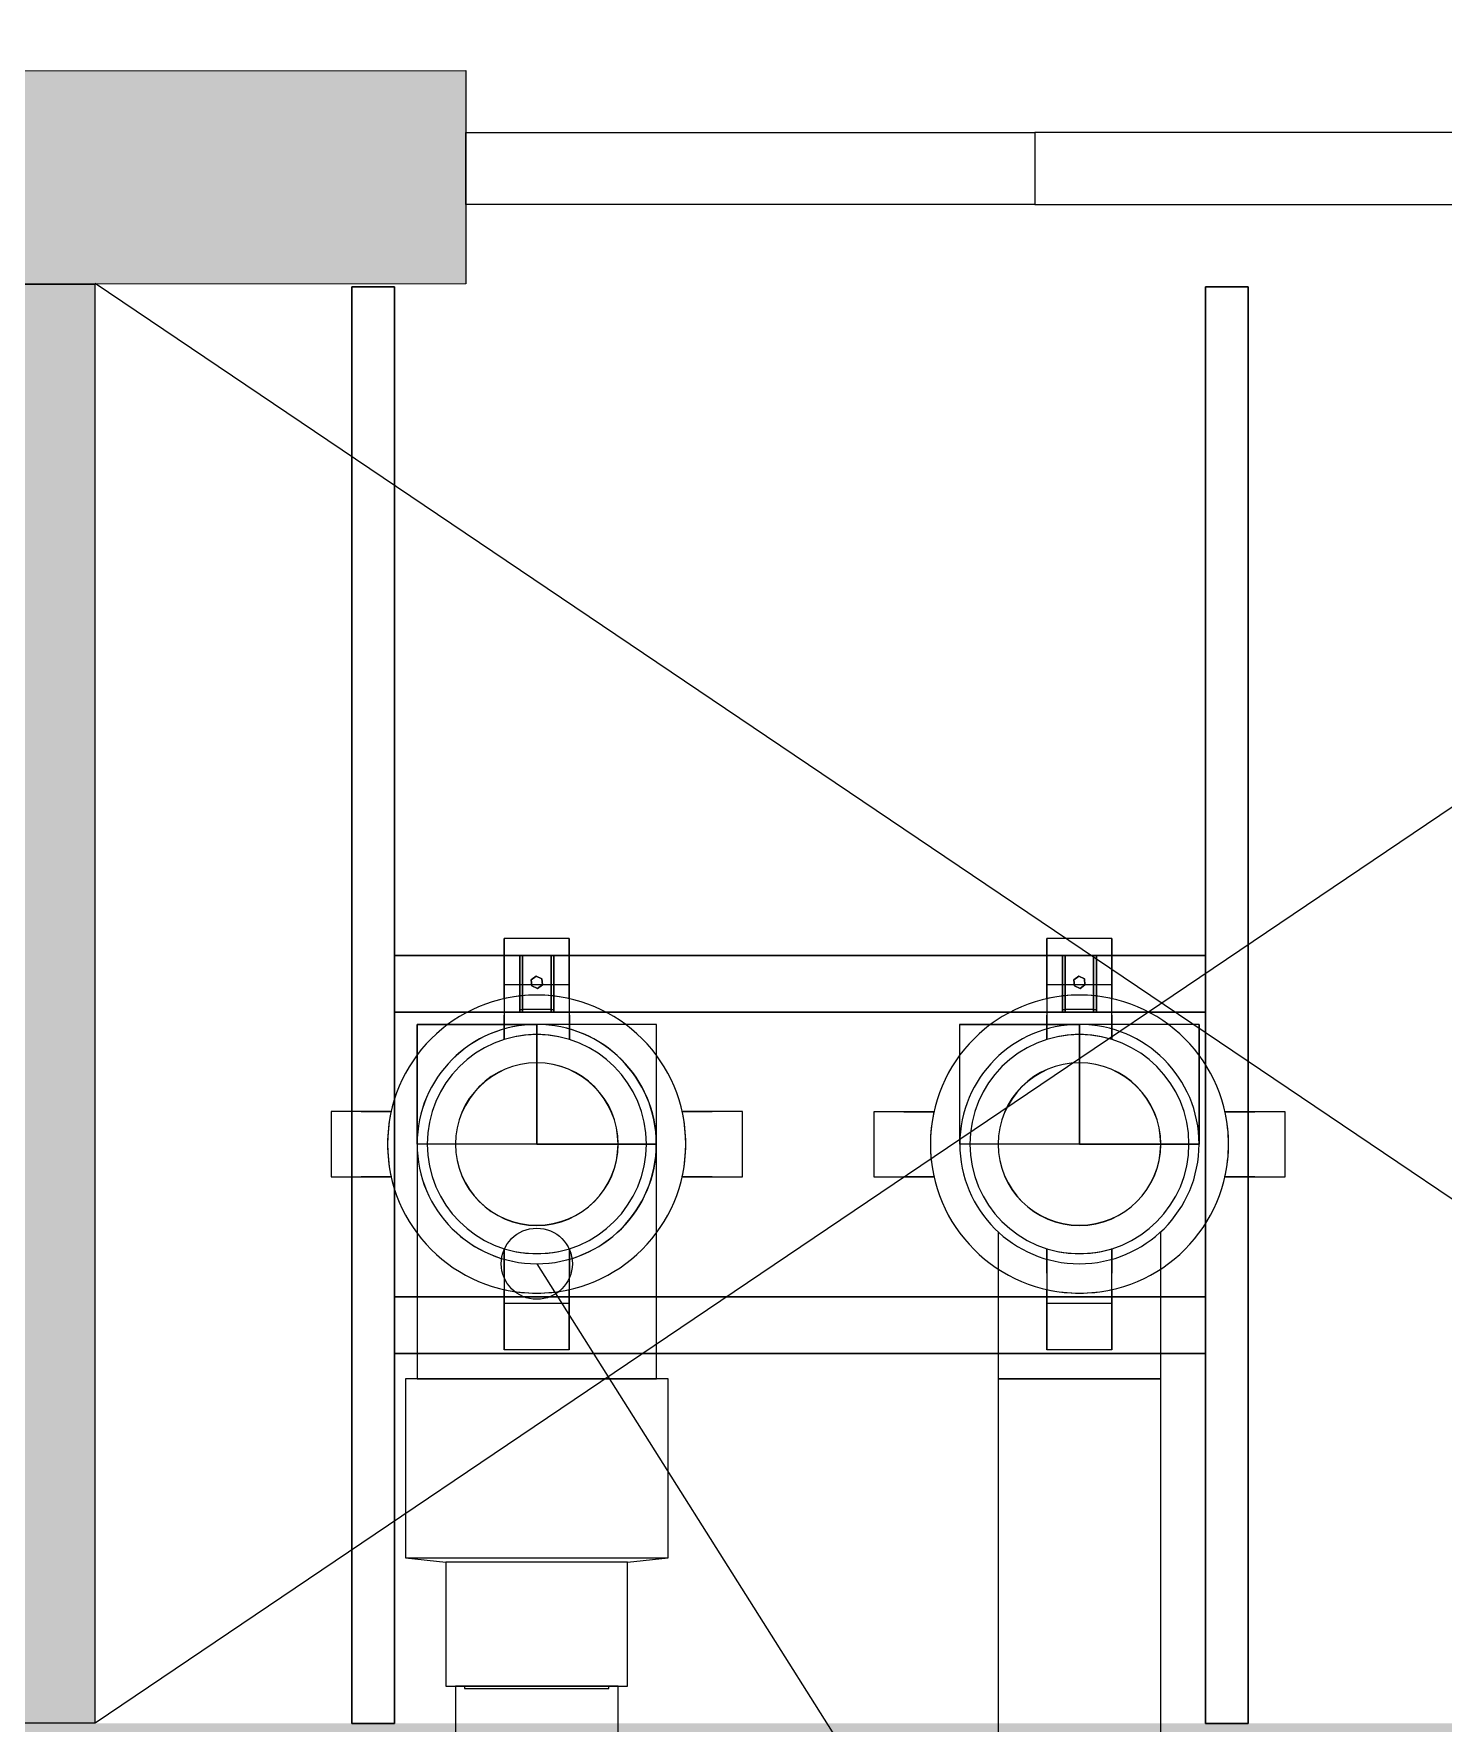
# Model space of a CAD drawing. Header units: metres. Extents: x 32 to 132, y -29 to 44.
# Drawn here: x 65.312 to 66.303, y -14.186 to -12.998 of the extents above; entities that cross this region are included whole.
import ezdxf

# ---------------------------------------------------------------- set-up
doc = ezdxf.new("R2010")
doc.units = ezdxf.units.M
doc.header["$LTSCALE"] = 100
for name, color, linetype, lineweight in [('A-WALL', 8, 'Continuous', 9), ('Arqui', 8, 'Continuous', 0), ('P-PIPE', 7, 'Continuous', 18), ('P-PIPE-IDEN', 7, 'Continuous', 9)]:
    doc.layers.add(name, color=color, linetype=linetype, lineweight=lineweight)

# ---------------------------------------------------------------- blocks, each defined once
blk = doc.blocks.new('A$C648cc0e8')
at = {"layer": 'Arqui', "ltscale": 0.03}
h = blk.add_hatch(color=256, dxfattribs=at)
h.dxf.hatch_style = 1
h.paths.add_polyline_path([(24.0211, 17.3004), (24.0211, 17.1504), (24.3693, 17.1504), (24.3693, 17.3004)])
h.paths.add_polyline_path([(24.3693, 17.3004), (24.5193, 17.3004), (24.5193, 15.9507), (24.3693, 15.9507)])
h.paths.add_polyline_path([(27.0808, 15.8004), (27.0808, 15.9504), (24.0211, 15.9508), (24.0211, 15.8007)])
h.paths.add_polyline_path([(23.6711, 11.1767), (23.6711, 15.8014), (23.5211, 15.8014), (23.5211, 11.5421), (23.5211, 11.1767)])
h.paths.add_polyline_path([(27.0808, 12.626), (26.9307, 12.626), (26.9307, 15.8004), (27.0808, 15.8004)])
h.paths.add_polyline_path([(25.6805, 12.776), (25.6807, 11.0864), (25.8307, 11.0864), (25.8305, 12.776)])
h.paths.add_polyline_path([(25.8307, 11.0864), (25.9807, 11.0866), (25.9807, 11.2367), (25.8307, 11.2365)])
h.paths.add_polyline_path([(27.0808, 11.2366), (26.9307, 11.2366), (26.9307, 10.5869), (27.0807, 10.5869)])
h.paths.add_polyline_path([(26.8808, 11.0864), (26.9307, 11.0866), (26.9307, 11.2367), (26.8808, 11.2364)])
h.paths.add_polyline_path([(26.9308, 9.3869), (26.9308, 8.892), (27.0808, 8.892), (27.0808, 9.3869)])
h.paths.add_polyline_path([(23.5211, 8.742), (27.0808, 8.742), (27.0808, 8.892), (24.0211, 8.892), (24.0211, 8.7766), (23.5211, 8.7766)])
h.paths.add_polyline_path([(30.3965, 11.2366), (30.3965, 11.0866), (29.8301, 11.0866), (29.8301, 8.722), (29.68, 8.722), (29.68, 11.2366)])
h.paths.add_polyline_path([(32.9489, 11.2366), (32.9489, 11.0866), (32.5211, 11.0866), (32.5211, 11.1766), (32.0211, 11.1766), (32.0211, 11.0866), (31.5965, 11.0866), (31.5965, 11.2366)])
h.paths.add_polyline_path([(29.8301, 8.722), (36.8726, 8.722), (36.8726, 8.8747), (29.8301, 8.8747)])
h.paths.add_polyline_path([(35.1481, 11.2366), (35.1481, 11.0866), (34.1489, 11.0866), (34.1489, 11.2366)])
h.paths.add_polyline_path([(34.5735, 8.8747), (34.7235, 8.8747), (34.7235, 11.0866), (34.5735, 11.0866), (34.5735, 11.0886), (34.5735, 8.8747), (34.5734, 8.8747)])
h.paths.add_polyline_path([(36.3481, 11.2366), (36.3481, 11.0866), (36.8726, 11.0866), (36.8726, 8.722), (37.0227, 8.722), (37.0227, 11.2366)])
h.paths.add_polyline_path([(40.0187, 8.8766), (43.8199, 8.8766), (43.8199, 8.7266), (39.4687, 8.7265), (39.4687, 11.1756), (39.5187, 11.1757), (39.5187, 8.7757), (40.0187, 8.7757)])
h.paths.add_polyline_path([(43.254, 10.3802), (43.254, 8.8766), (43.104, 8.8766), (43.1039, 10.3802)], flags=17)
h.paths.add_polyline_path([(43.254, 10.3802), (43.6699, 10.3803), (43.6699, 10.2302), (43.254, 10.2302)], flags=17)
h.paths.add_polyline_path([(43.8199, 10.3803), (43.8199, 8.8766), (43.6699, 8.8766), (43.6699, 10.3803)])
h.paths.add_polyline_path([(39.6322, 11.1753), (39.6322, 14.7882), (39.4687, 14.7882), (39.4687, 11.176)])
h.paths.add_polyline_path([(40.6752, 12.6961), (43.6699, 12.6961), (43.6699, 12.5461), (40.6752, 12.5461)])
h.paths.add_polyline_path([(41.1272, 13.6353), (41.1272, 12.6961), (41.2772, 12.6961), (41.2772, 13.6353)])
h.paths.add_polyline_path([(39.7688, 12.6961), (39.6322, 12.6961), (39.6322, 12.5461), (39.7688, 12.5461)])
h.paths.add_polyline_path([(43.8199, 14.7882), (43.8199, 13.5844), (43.6699, 13.5844), (43.6699, 14.7882)])
h.paths.add_polyline_path([(41.1208, 14.7882), (43.6699, 14.7882), (43.6699, 14.6382), (41.1208, 14.6381)])
h.paths.add_polyline_path([(41.1271, 18.5566), (41.1272, 16.9957), (41.2772, 16.9957), (41.2771, 18.5566)])
h.paths.add_polyline_path([(42.892, 18.5529), (41.1271, 18.5567), (41.1271, 18.7068), (42.8929, 18.7027)])
h.paths.add_polyline_path([(38.6235, 17.3022), (34.972, 17.3022), (34.972, 17.1522), (38.6235, 17.1522)])
h.paths.add_polyline_path([(36.9227, 14.7882), (36.7726, 14.7882), (36.7726, 16.1132), (36.9226, 16.1132)])
h.paths.add_polyline_path([(36.7726, 15.7996), (36.7726, 15.9496), (36.1389, 15.9502), (36.1389, 15.8002)])
h.paths.add_polyline_path([(29.68, 14.7882), (36.9227, 14.7882), (36.9227, 14.6382), (29.68, 14.6382)])
h.paths.add_polyline_path([(35.2735, 14.7883), (35.1235, 14.7883), (35.1234, 15.8), (35.2734, 15.8)])
h.paths.add_polyline_path([(34.6849, 15.7998), (34.6849, 15.9499), (35.3389, 15.9502), (35.3389, 15.8002)])
h.paths.add_polyline_path([(33.3211, 15.8001), (33.3211, 15.9501), (33.8849, 15.9504), (33.8849, 15.8004)])
h.paths.add_polyline_path([(33.6243, 14.7884), (33.4743, 14.7884), (33.4742, 15.8002), (33.6243, 15.8002)])
h.paths.add_polyline_path([(29.68, 15.8001), (29.68, 15.9501), (32.0211, 15.9504), (32.0211, 15.8004)])
h.paths.add_polyline_path([(29.6802, 14.7882), (29.68, 15.8001), (29.8301, 15.8001), (29.8302, 14.7882)])
h.paths.add_polyline_path([(34.972, 17.3022), (34.9722, 20.0011), (35.1224, 20.0011), (35.1221, 17.3022)])
h.paths.add_polyline_path([(43.0199, 20.1511), (34.972, 20.1511), (34.972, 20.0011), (43.0199, 20.0011)])
at = {"layer": 'Arqui'}
for p, q in [((33.6244, 15.8008), (35.124, 14.7885)), ((35.1235, 15.8007), (33.6244, 14.7884))]:
    blk.add_line(p, q, dxfattribs=at)
blk.add_lwpolyline([(33.3211, 15.8001), (33.3211, 15.9501), (33.8849, 15.9504), (33.8849, 15.8004)], close=True, dxfattribs=at)
for points, elevation in [([(34.2849, 15.9068), (34.2849, 15.8561), (33.8849, 15.8561), (33.8849, 15.9068)], -2415.091), ([(34.2849, 15.9068), (34.2849, 15.8561), (34.6849, 15.8561), (34.6849, 15.9068)], -2415.091), ([(33.6243, 14.7884), (33.4743, 14.7884), (33.4742, 15.8002), (33.6243, 15.8002)], 2415.091)]:
    blk.add_lwpolyline(points, close=True, dxfattribs=dict(at, elevation=elevation))
blk = doc.blocks.new('Victaulic-IPS-Rigid Coupling Style 07-W07-107 - AC-2583997-NIVEL 05')
at = {"layer": 'P-PIPE', "color": 1, "true_color": 0xff0000}
for p, q in [((65.6883, -13.6343), (65.6426, -13.6343)), ((65.6426, -13.6555), (65.6426, -13.6766)), ((65.6426, -13.6766), (65.6426, -13.6555)), ((65.6883, -13.6555), (65.6883, -13.6766)), ((65.6883, -13.6766), (65.6883, -13.6555)), ((65.6426, -13.9022), (65.6426, -13.8811)), ((65.6426, -13.8811), (65.6426, -13.9022)), ((65.6883, -13.9022), (65.6883, -13.8811)), ((65.6883, -13.8811), (65.6883, -13.9022)), ((65.6426, -13.9233), (65.6883, -13.9233))]:
    blk.add_line(p, q, dxfattribs=at)
for radius, start, end in [(0.1048, 90, 270), (0.1048, 90, 270), (0.1048, 90, 102.6023), (0.1048, 90, 102.6023), (0.1048, 270, 90), (0.1048, 270, 90), (0.1048, 77.3977, 90), (0.1048, 77.3977, 90), (0.0841, 90, 270), (0.0841, 90, 270), (0.0841, 270, 90), (0.0841, 270, 90), (0.1048, 257.3977, 270), (0.1048, 257.3977, 270), (0.1048, 270, 282.6023), (0.1048, 270, 282.6023)]:
    blk.add_arc((65.6654, -13.7788), radius, start, end, dxfattribs=at)
for centre, start_param, end_param in [((65.6426, -13.6555), 4.712389, 7.853982), ((65.6883, -13.6555), 4.712389, 7.853982), ((65.6426, -13.9022), 1.570796, 4.712389), ((65.6883, -13.9022), 1.570796, 4.712389)]:
    blk.add_ellipse(centre, major_axis=(0, 0.0212), ratio=0.000002, start_param=start_param, end_param=end_param, dxfattribs=at)
blk = doc.blocks.new('Victaulic-IPS-Reducer No 50-51 - AC-2599005-NIVEL 05')
at = {"layer": 'P-PIPE', "color": 11, "true_color": 0xff8080}
for radius, start, end in [(0.0841, 90, 180), (0.0841, 90, 180), (0.0841, 0, 180), (0.0841, 360, 90), (0.0841, 0, 90), (0.0571, 90, 180), (0.0572, 90, 180), (0.0571, 0, 180), (0.0572, 0, 90), (0.0572, 0, 90), (0.0841, 180, 270), (0.0841, 180, 270), (0.0841, 180, 0), (0.0571, 180, 270), (0.0571, 180, 270), (0.0572, 180, 0), (0.0841, 270, 360), (0.0841, 270, 0), (0.0571, 270, 0), (0.0572, 270, 360)]:
    blk.add_arc((66.0469, -13.7788), radius, start, end, dxfattribs=at)
blk = doc.blocks.new('Victaulic-IPS-Rigid Coupling Style 07-W07-107 - Standard-2589299-NIVEL 05')
at = {"layer": 'P-PIPE', "color": 11, "true_color": 0xff8080}
for p, q in [((66.0697, -13.6669), (66.024, -13.6669)), ((66.024, -13.6669), (66.024, -13.6881)), ((66.0697, -13.6881), (66.0697, -13.6669)), ((66.024, -13.6881), (66.024, -13.7053)), ((66.024, -13.7053), (66.024, -13.6881)), ((66.0697, -13.6881), (66.0697, -13.7053)), ((66.0697, -13.7053), (66.0697, -13.6881)), ((66.024, -13.8695), (66.024, -13.8523)), ((66.024, -13.8523), (66.024, -13.8695)), ((66.0697, -13.8695), (66.0697, -13.8523)), ((66.0697, -13.8523), (66.0697, -13.8695)), ((66.024, -13.8695), (66.024, -13.8907)), ((66.0697, -13.8907), (66.0697, -13.8695)), ((66.024, -13.8907), (66.0697, -13.8907))]:
    blk.add_line(p, q, dxfattribs=at)
for radius, start, end in [(0.077, 0, 180), (0.077, 0, 180), (0.077, 72.7207, 107.2793), (0.077, 72.7207, 107.2793), (0.0572, 0, 180), (0.0571, 0, 180), (0.077, 180, 360), (0.077, 180, 0), (0.0571, 180, 0), (0.0572, 180, 0), (0.077, 252.7207, 287.2793), (0.077, 252.7207, 287.2793)]:
    blk.add_arc((66.0469, -13.7788), radius, start, end, dxfattribs=at)
blk = doc.blocks.new('Victaulic-IPS-Reducer No 50-51 - AC-2599092-NIVEL 05')
at = {"layer": 'P-PIPE', "color": 1, "true_color": 0xff0000}
for centre, radius, start, end in [((65.6654, -13.7788), 0.0841, 360, 180), ((65.6654, -13.7788), 0.0841, 0, 180), ((65.6654, -13.7788), 0.0841, 0, 180), ((65.6655, -13.7788), 0.0571, 0, 180), ((65.6655, -13.7788), 0.0572, 0, 180), ((65.6655, -13.7788), 0.0572, 0, 180), ((65.6654, -13.7788), 0.0841, 180, 360), ((65.6654, -13.7788), 0.0841, 180, 0), ((65.6654, -13.7788), 0.0841, 180, 0), ((65.6655, -13.7788), 0.0571, 180, 0), ((65.6655, -13.7788), 0.0571, 180, 0), ((65.6655, -13.7788), 0.0571, 180, 0)]:
    blk.add_arc(centre, radius, start, end, dxfattribs=at)
blk = doc.blocks.new('Victaulic-IPS-Rigid Coupling Style 07-W07-107 - Standard-V18-NIVEL 05')
at = {"layer": 'P-PIPE', "color": 1, "true_color": 0xff0000}
for p, q in [((65.6884, -13.6669), (65.6426, -13.6669)), ((65.6426, -13.6669), (65.6426, -13.6881)), ((65.6426, -13.6669), (65.6426, -13.6881)), ((65.6884, -13.6881), (65.6884, -13.6669)), ((65.6884, -13.6881), (65.6884, -13.6669)), ((65.6426, -13.6881), (65.6426, -13.7053)), ((65.6426, -13.7053), (65.6426, -13.6881)), ((65.6884, -13.6881), (65.6884, -13.7053)), ((65.6884, -13.7053), (65.6884, -13.6881)), ((65.6426, -13.8695), (65.6426, -13.8523)), ((65.6426, -13.8523), (65.6426, -13.8695)), ((65.6884, -13.8695), (65.6884, -13.8523)), ((65.6884, -13.8523), (65.6884, -13.8695)), ((65.6426, -13.8695), (65.6426, -13.8907)), ((65.6426, -13.8695), (65.6426, -13.8907)), ((65.6884, -13.8907), (65.6884, -13.8695)), ((65.6884, -13.8907), (65.6884, -13.8695)), ((65.6426, -13.8907), (65.6884, -13.8907))]:
    blk.add_line(p, q, dxfattribs=at)
for radius, start, end in [(0.077, 0, 180), (0.077, 0, 180), (0.077, 72.7207, 107.2793), (0.077, 72.7207, 107.2793), (0.0571, 0, 180), (0.0572, 0, 180), (0.077, 180, 360), (0.077, 180, 0), (0.0572, 180, 0), (0.0571, 180, 0), (0.077, 252.7207, 287.2793), (0.077, 252.7207, 287.2793)]:
    blk.add_arc((65.6655, -13.7788), radius, start, end, dxfattribs=at)
blk = doc.blocks.new('Victaulic-IPS-Rigid Coupling Style 07-W07-107 - Standard-V19-NIVEL 05')
at = {"layer": 'P-PIPE', "color": 1, "true_color": 0xff0000}
for p, q in [((65.6884, -13.6669), (65.6426, -13.6669)), ((65.6426, -13.6669), (65.6426, -13.6881)), ((65.6426, -13.6669), (65.6426, -13.6881)), ((65.6884, -13.6881), (65.6884, -13.6669)), ((65.6884, -13.6881), (65.6884, -13.6669)), ((65.6426, -13.6881), (65.6426, -13.7053)), ((65.6426, -13.7053), (65.6426, -13.6881)), ((65.6884, -13.6881), (65.6884, -13.7053)), ((65.6884, -13.7053), (65.6884, -13.6881)), ((65.6426, -13.8695), (65.6426, -13.8523)), ((65.6426, -13.8523), (65.6426, -13.8695)), ((65.6884, -13.8695), (65.6884, -13.8523)), ((65.6884, -13.8523), (65.6884, -13.8695)), ((65.6426, -13.8695), (65.6426, -13.8907)), ((65.6426, -13.8695), (65.6426, -13.8907)), ((65.6884, -13.8907), (65.6884, -13.8695)), ((65.6884, -13.8907), (65.6884, -13.8695)), ((65.6426, -13.8907), (65.6884, -13.8907))]:
    blk.add_line(p, q, dxfattribs=at)
for radius, start, end in [(0.077, 0, 180), (0.077, 0, 180), (0.077, 72.7207, 107.2793), (0.077, 72.7207, 107.2793), (0.0571, 0, 180), (0.0572, 0, 180), (0.077, 180, 0), (0.077, 180, 0), (0.0572, 180, 0), (0.0571, 180, 0), (0.077, 252.7207, 287.2793), (0.077, 252.7207, 287.2793)]:
    blk.add_arc((65.6655, -13.7788), radius, start, end, dxfattribs=at)
blk = doc.blocks.new('Victaulic-IPS-Rigid Coupling Style 07-W07-107 - Standard-V20-NIVEL 05')
at = {"layer": 'P-PIPE', "color": 11, "true_color": 0xff8080}
for p, q in [((66.0697, -13.6669), (66.024, -13.6669)), ((66.024, -13.6669), (66.024, -13.6881)), ((66.024, -13.6669), (66.024, -13.6881)), ((66.0697, -13.6881), (66.0697, -13.6669)), ((66.0697, -13.6881), (66.0697, -13.6669)), ((66.024, -13.6881), (66.024, -13.7053)), ((66.024, -13.7053), (66.024, -13.6881)), ((66.0697, -13.6881), (66.0697, -13.7053)), ((66.0697, -13.7053), (66.0697, -13.6881)), ((66.024, -13.8695), (66.024, -13.8523)), ((66.024, -13.8523), (66.024, -13.8695)), ((66.0697, -13.8695), (66.0697, -13.8523)), ((66.0697, -13.8523), (66.0697, -13.8695)), ((66.024, -13.8695), (66.024, -13.8907)), ((66.024, -13.8695), (66.024, -13.8907)), ((66.0697, -13.8907), (66.0697, -13.8695)), ((66.0697, -13.8907), (66.0697, -13.8695)), ((66.024, -13.8907), (66.0697, -13.8907))]:
    blk.add_line(p, q, dxfattribs=at)
for radius, start, end in [(0.077, 0, 180), (0.077, 0, 180), (0.077, 72.7207, 107.2793), (0.077, 72.7207, 107.2793), (0.0571, 0, 180), (0.0572, 0, 180), (0.077, 180, 0), (0.077, 180, 0), (0.0572, 180, 0), (0.0571, 180, 0), (0.077, 252.7207, 287.2793), (0.077, 252.7207, 287.2793)]:
    blk.add_arc((66.0469, -13.7788), radius, start, end, dxfattribs=at)
blk = doc.blocks.new('Victaulic-IPS-Rigid Coupling Style 07-W07-107 - AC-V21-NIVEL 05')
at = {"layer": 'P-PIPE', "color": 1, "true_color": 0xff0000}
for p, q in [((65.5209, -13.7559), (65.5209, -13.8017)), ((65.5421, -13.7559), (65.5209, -13.7559)), ((65.5421, -13.7559), (65.5632, -13.7559)), ((65.5632, -13.7559), (65.5421, -13.7559)), ((65.7888, -13.7559), (65.7677, -13.7559)), ((65.7677, -13.7559), (65.7888, -13.7559)), ((65.81, -13.7559), (65.7888, -13.7559)), ((65.81, -13.8017), (65.81, -13.7559)), ((65.5209, -13.8017), (65.5421, -13.8017)), ((65.5421, -13.8017), (65.5632, -13.8017)), ((65.5632, -13.8017), (65.5421, -13.8017)), ((65.7888, -13.8017), (65.7677, -13.8017)), ((65.7677, -13.8017), (65.7888, -13.8017)), ((65.7888, -13.8017), (65.81, -13.8017))]:
    blk.add_line(p, q, dxfattribs=at)
for radius, start, end in [(0.1048, 360, 180), (0.1048, 360, 180), (0.0841, 360, 180), (0.0841, 360, 180), (0.1048, 167.3977, 180), (0.1048, 167.3977, 180), (0.1048, 360, 12.6023), (0.1048, 360, 12.6023), (0.1048, 180, 360), (0.1048, 180, 360), (0.1048, 180, 192.6023), (0.1048, 180, 192.6023), (0.0841, 180, 360), (0.0841, 180, 360), (0.1048, 347.3977, 360), (0.1048, 347.3977, 360)]:
    blk.add_arc((65.6654, -13.7788), radius, start, end, dxfattribs=at)
blk = doc.blocks.new('Victaulic-IPS-Rigid Coupling Style 07-W07-107 - AC-V22-NIVEL 05')
at = {"layer": 'P-PIPE', "color": 1, "true_color": 0xff0000}
for p, q in [((65.5209, -13.7559), (65.5209, -13.8017)), ((65.5421, -13.7559), (65.5209, -13.7559)), ((65.5421, -13.7559), (65.5209, -13.7559)), ((65.5421, -13.7559), (65.5632, -13.7559)), ((65.5632, -13.7559), (65.5421, -13.7559)), ((65.7888, -13.7559), (65.7677, -13.7559)), ((65.7677, -13.7559), (65.7888, -13.7559)), ((65.81, -13.7559), (65.7888, -13.7559)), ((65.81, -13.7559), (65.7888, -13.7559)), ((65.81, -13.8017), (65.81, -13.7559)), ((65.5209, -13.8017), (65.5421, -13.8017)), ((65.5209, -13.8017), (65.5421, -13.8017)), ((65.5421, -13.8017), (65.5632, -13.8017)), ((65.5632, -13.8017), (65.5421, -13.8017)), ((65.7888, -13.8017), (65.7677, -13.8017)), ((65.7677, -13.8017), (65.7888, -13.8017)), ((65.7888, -13.8017), (65.81, -13.8017)), ((65.7888, -13.8017), (65.81, -13.8017))]:
    blk.add_line(p, q, dxfattribs=at)
for radius, start, end in [(0.1048, 0, 180), (0.1048, 0, 180), (0.0841, 0, 180), (0.0841, 0, 180), (0.1048, 167.3977, 180), (0.1048, 167.3977, 180), (0.1048, 0, 12.6023), (0.1048, 0, 12.6023), (0.1048, 180, 360), (0.1048, 180, 0), (0.1048, 180, 192.6023), (0.1048, 180, 192.6023), (0.0841, 180, 360), (0.0841, 180, 360), (0.1048, 347.3977, 360), (0.1048, 347.3977, 360)]:
    blk.add_arc((65.6654, -13.7788), radius, start, end, dxfattribs=at)
blk = doc.blocks.new('Victaulic-IPS-Rigid Coupling Style 07-W07-107 - AC-V23-NIVEL 05')
at = {"layer": 'P-PIPE', "color": 11, "true_color": 0xff8080}
for p, q in [((65.9024, -13.756), (65.9024, -13.8017)), ((65.9235, -13.756), (65.9024, -13.756)), ((65.9235, -13.756), (65.9024, -13.756)), ((65.9235, -13.756), (65.9446, -13.756)), ((65.9446, -13.756), (65.9235, -13.756)), ((66.1702, -13.756), (66.1491, -13.756)), ((66.1491, -13.756), (66.1702, -13.756)), ((66.1914, -13.756), (66.1702, -13.756)), ((66.1914, -13.756), (66.1702, -13.756)), ((66.1914, -13.8017), (66.1914, -13.756)), ((65.9024, -13.8017), (65.9235, -13.8017)), ((65.9024, -13.8017), (65.9235, -13.8017)), ((65.9235, -13.8017), (65.9446, -13.8017)), ((65.9446, -13.8017), (65.9235, -13.8017)), ((66.1702, -13.8017), (66.1491, -13.8017)), ((66.1491, -13.8017), (66.1702, -13.8017)), ((66.1702, -13.8017), (66.1914, -13.8017)), ((66.1702, -13.8017), (66.1914, -13.8017))]:
    blk.add_line(p, q, dxfattribs=at)
for radius, start, end in [(0.1048, 0, 180), (0.1048, 0, 180), (0.0841, 0, 180), (0.0841, 0, 180), (0.1048, 167.3977, 180), (0.1048, 167.3977, 180), (0.1048, 0, 12.6023), (0.1048, 0, 12.6023), (0.1048, 180, 0), (0.1048, 180, 0), (0.1048, 180, 192.6023), (0.1048, 180, 192.6023), (0.0841, 180, 0), (0.0841, 180, 0), (0.1048, 347.3977, 0), (0.1048, 347.3977, 0)]:
    blk.add_arc((66.0469, -13.7788), radius, start, end, dxfattribs=at)
blk = doc.blocks.new('Victaulic-IPS-Rigid Coupling Style 07-W07-107 - AC-V24-NIVEL 05')
at = {"layer": 'P-PIPE', "color": 11, "true_color": 0xff8080}
for p, q in [((65.9024, -13.756), (65.9024, -13.8017)), ((65.9235, -13.756), (65.9024, -13.756)), ((65.9235, -13.756), (65.9446, -13.756)), ((65.9446, -13.756), (65.9235, -13.756)), ((66.1702, -13.756), (66.1491, -13.756)), ((66.1491, -13.756), (66.1702, -13.756)), ((66.1914, -13.756), (66.1702, -13.756)), ((66.1914, -13.8017), (66.1914, -13.756)), ((65.9024, -13.8017), (65.9235, -13.8017)), ((65.9235, -13.8017), (65.9446, -13.8017)), ((65.9446, -13.8017), (65.9235, -13.8017)), ((66.1702, -13.8017), (66.1491, -13.8017)), ((66.1491, -13.8017), (66.1702, -13.8017)), ((66.1702, -13.8017), (66.1914, -13.8017))]:
    blk.add_line(p, q, dxfattribs=at)
for radius, start, end in [(0.1048, 0, 180), (0.1048, 0, 180), (0.0841, 0, 180), (0.0841, 0, 180), (0.1048, 167.3977, 180), (0.1048, 167.3977, 180), (0.1048, 0, 12.6023), (0.1048, 0, 12.6023), (0.1048, 180, 0), (0.1048, 180, 0), (0.1048, 180, 192.6023), (0.1048, 180, 192.6023), (0.0841, 180, 360), (0.0841, 180, 0), (0.1048, 347.3977, 0), (0.1048, 347.3977, 0)]:
    blk.add_arc((66.0469, -13.7788), radius, start, end, dxfattribs=at)
blk = doc.blocks.new('Victaulic-IPS-Rigid Coupling Style 07-W07-107 - AC-V25-NIVEL 05')
at = {"layer": 'P-PIPE', "color": 11, "true_color": 0xff8080}
for p, q in [((66.0697, -13.6343), (66.024, -13.6343)), ((66.024, -13.6555), (66.024, -13.6766)), ((66.024, -13.6766), (66.024, -13.6555)), ((66.0697, -13.6555), (66.0697, -13.6766)), ((66.0697, -13.6766), (66.0697, -13.6555)), ((66.024, -13.9022), (66.024, -13.8811)), ((66.024, -13.8811), (66.024, -13.9022)), ((66.0697, -13.9022), (66.0697, -13.8811)), ((66.0697, -13.8811), (66.0697, -13.9022)), ((66.024, -13.9233), (66.0697, -13.9233))]:
    blk.add_line(p, q, dxfattribs=at)
for radius, start, end in [(0.1048, 90, 270), (0.1048, 90, 270), (0.1048, 90, 102.6023), (0.1048, 90, 102.6023), (0.1048, 270, 90), (0.1048, 270, 90), (0.1048, 77.3977, 90), (0.1048, 77.3977, 90), (0.0841, 90, 270), (0.0841, 90, 270), (0.0841, 270, 90), (0.0841, 270, 90), (0.1048, 257.3977, 270), (0.1048, 257.3977, 270), (0.1048, 270, 282.6023), (0.1048, 270, 282.6023)]:
    blk.add_arc((66.0469, -13.7788), radius, start, end, dxfattribs=at)
for centre, start_param, end_param in [((66.024, -13.6555), 4.712389, 7.853982), ((66.0697, -13.6555), 4.712389, 7.853982), ((66.024, -13.9022), 1.570796, 4.712389), ((66.0697, -13.9022), 1.570796, 4.712389)]:
    blk.add_ellipse(centre, major_axis=(0, 0.0212), ratio=0.000001, start_param=start_param, end_param=end_param, dxfattribs=at)
blk = doc.blocks.new('Non-Connector - AC-V27-NIVEL 05')
at = {"layer": 'P-PIPE', "color": 1, "true_color": 0xff0000}
for p, q in [((0.0016, 0.0508), (0, 0.0508)), ((0, 0.0508), (0, -0.0508)), ((0, 0.0508), (0, -0.0508)), ((0.0016, -0.0508), (0.0016, 0.0508)), ((0.0016, -0.0508), (0.0016, 0.0508)), ((0, -0.0508), (0.0016, -0.0508))]:
    blk.add_line(p, q, dxfattribs=at)
blk = doc.blocks.new('soporte tuberia Ayura - 4_-2612578-NIVEL 05')
at = {"layer": 'P-PIPE'}
for p, q in [((-0.285, 0.2366), (-0.315, 0.2366)), ((-0.315, 0.2366), (-0.315, -0.7734)), ((-0.315, -0.7734), (-0.315, 0.2366)), ((-0.315, 0.2366), (-0.285, 0.2366)), ((-0.285, -0.7734), (-0.285, 0.2366)), ((-0.285, 0.2366), (-0.285, -0.7734)), ((0.285, 0.2366), (0.285, -0.7734)), ((0.315, 0.2366), (0.285, 0.2366)), ((0.285, 0.2366), (0.315, 0.2366)), ((0.285, -0.7734), (0.285, 0.2366)), ((0.315, -0.7734), (0.315, 0.2366)), ((0.315, 0.2366), (0.315, -0.7734)), ((0.285, -0.0234), (-0.285, -0.0234)), ((-0.285, -0.0234), (-0.285, -0.0634)), ((-0.285, -0.0634), (-0.285, -0.0234)), ((-0.285, -0.0234), (0.285, -0.0234)), ((0.285, -0.0634), (0.285, -0.0234)), ((0.285, -0.0234), (0.285, -0.0634)), ((-0.285, -0.0634), (0.285, -0.0634)), ((0.285, -0.0634), (-0.285, -0.0634)), ((0.285, -0.2634), (-0.285, -0.2634)), ((-0.285, -0.2634), (-0.285, -0.3034)), ((-0.285, -0.3034), (-0.285, -0.2634)), ((-0.285, -0.2634), (0.285, -0.2634)), ((-0.2084, -0.2654), (-0.2084, -0.2634)), ((-0.2084, -0.2634), (-0.2084, -0.3034)), ((-0.2084, -0.2634), (-0.2064, -0.2634)), ((-0.2084, -0.2634), (-0.2064, -0.2634)), ((-0.2084, -0.3034), (-0.2084, -0.2654)), ((-0.2064, -0.2654), (-0.2084, -0.2654)), ((-0.2064, -0.2634), (-0.2064, -0.3034)), ((-0.2064, -0.2654), (-0.2064, -0.2634)), ((-0.1864, -0.2634), (-0.2064, -0.2634)), ((-0.2064, -0.2634), (-0.1864, -0.2634)), ((-0.2064, -0.3034), (-0.2064, -0.2634)), ((-0.2064, -0.2634), (-0.2064, -0.2654)), ((-0.2064, -0.3034), (-0.2064, -0.2654)), ((-0.2064, -0.2654), (-0.1864, -0.2654)), ((-0.2064, -0.2654), (-0.1864, -0.2654)), ((-0.2064, -0.2654), (-0.2064, -0.3034)), ((-0.1864, -0.2634), (-0.1864, -0.2654)), ((-0.1864, -0.3034), (-0.1864, -0.2634)), ((-0.1864, -0.2654), (-0.1864, -0.2634)), ((-0.1864, -0.2634), (-0.1864, -0.3034)), ((-0.1864, -0.2634), (-0.1844, -0.2634)), ((-0.1864, -0.2634), (-0.1844, -0.2634)), ((-0.1864, -0.2654), (-0.1864, -0.3034)), ((-0.1864, -0.3034), (-0.1864, -0.2654)), ((-0.1844, -0.2654), (-0.1864, -0.2654)), ((-0.1844, -0.3034), (-0.1844, -0.2634)), ((-0.1844, -0.2634), (-0.1844, -0.2654)), ((-0.1844, -0.2654), (-0.1844, -0.3034)), ((0.173, -0.2654), (0.173, -0.2634)), ((0.173, -0.2634), (0.173, -0.3034)), ((0.173, -0.2634), (0.175, -0.2634)), ((0.173, -0.2634), (0.175, -0.2634)), ((0.173, -0.3034), (0.173, -0.2654)), ((0.175, -0.2654), (0.173, -0.2654)), ((0.175, -0.2634), (0.175, -0.3034)), ((0.175, -0.2654), (0.175, -0.2634)), ((0.195, -0.2634), (0.175, -0.2634)), ((0.175, -0.2634), (0.195, -0.2634)), ((0.175, -0.3034), (0.175, -0.2634)), ((0.175, -0.2634), (0.175, -0.2654)), ((0.175, -0.3034), (0.175, -0.2654)), ((0.175, -0.2654), (0.195, -0.2654)), ((0.175, -0.2654), (0.195, -0.2654)), ((0.175, -0.2654), (0.175, -0.3034)), ((0.195, -0.2634), (0.195, -0.2654)), ((0.195, -0.3034), (0.195, -0.2634)), ((0.195, -0.2654), (0.195, -0.2634)), ((0.195, -0.2634), (0.195, -0.3034)), ((0.195, -0.2634), (0.197, -0.2634)), ((0.195, -0.2634), (0.197, -0.2634)), ((0.195, -0.2654), (0.195, -0.3034)), ((0.195, -0.3034), (0.195, -0.2654)), ((0.197, -0.2654), (0.195, -0.2654)), ((0.197, -0.3034), (0.197, -0.2634)), ((0.197, -0.2634), (0.197, -0.2654)), ((0.197, -0.2654), (0.197, -0.3034)), ((0.285, -0.3034), (0.285, -0.2634)), ((0.285, -0.2634), (0.285, -0.3034)), ((-0.1968, -0.2802), (-0.2003, -0.2826)), ((-0.2003, -0.2826), (-0.1968, -0.2802)), ((-0.1968, -0.2802), (-0.2003, -0.2826)), ((-0.2003, -0.2826), (-0.1968, -0.2802)), ((-0.2003, -0.2826), (-0.1999, -0.2869)), ((-0.1999, -0.2869), (-0.2003, -0.2826)), ((-0.2003, -0.2826), (-0.1999, -0.2869)), ((-0.1999, -0.2869), (-0.2003, -0.2826)), ((-0.1929, -0.282), (-0.1968, -0.2802)), ((-0.1968, -0.2802), (-0.1929, -0.282)), ((-0.1929, -0.282), (-0.1968, -0.2802)), ((-0.1968, -0.2802), (-0.1929, -0.282)), ((-0.1925, -0.2863), (-0.1929, -0.282)), ((-0.1929, -0.282), (-0.1925, -0.2863)), ((-0.1925, -0.2863), (-0.1929, -0.282)), ((-0.1929, -0.282), (-0.1925, -0.2863)), ((0.1846, -0.2802), (0.1811, -0.2826)), ((0.1811, -0.2826), (0.1846, -0.2802)), ((0.1846, -0.2802), (0.1811, -0.2826)), ((0.1811, -0.2826), (0.1846, -0.2802)), ((0.1811, -0.2826), (0.1815, -0.2869)), ((0.1815, -0.2869), (0.1811, -0.2826)), ((0.1811, -0.2826), (0.1815, -0.2869)), ((0.1815, -0.2869), (0.1811, -0.2826)), ((0.1885, -0.282), (0.1846, -0.2802)), ((0.1846, -0.2802), (0.1885, -0.282)), ((0.1885, -0.282), (0.1846, -0.2802)), ((0.1846, -0.2802), (0.1885, -0.282)), ((0.1889, -0.2863), (0.1885, -0.282)), ((0.1885, -0.282), (0.1889, -0.2863)), ((0.1889, -0.2863), (0.1885, -0.282)), ((0.1885, -0.282), (0.1889, -0.2863)), ((-0.1999, -0.2869), (-0.196, -0.2887)), ((-0.196, -0.2887), (-0.1999, -0.2869)), ((-0.1999, -0.2869), (-0.196, -0.2887)), ((-0.196, -0.2887), (-0.1999, -0.2869)), ((-0.196, -0.2887), (-0.1925, -0.2863)), ((-0.1925, -0.2863), (-0.196, -0.2887)), ((-0.196, -0.2887), (-0.1925, -0.2863)), ((-0.1925, -0.2863), (-0.196, -0.2887)), ((0.1815, -0.2869), (0.1854, -0.2887)), ((0.1854, -0.2887), (0.1815, -0.2869)), ((0.1815, -0.2869), (0.1854, -0.2887)), ((0.1854, -0.2887), (0.1815, -0.2869)), ((0.1854, -0.2887), (0.1889, -0.2863)), ((0.1889, -0.2863), (0.1854, -0.2887)), ((0.1854, -0.2887), (0.1889, -0.2863)), ((0.1889, -0.2863), (0.1854, -0.2887)), ((-0.285, -0.3034), (0.285, -0.3034)), ((0.285, -0.3034), (-0.285, -0.3034)), ((-0.2064, -0.3034), (-0.2084, -0.3034)), ((-0.2064, -0.3034), (-0.2084, -0.3034)), ((-0.2064, -0.3034), (-0.1864, -0.3034)), ((-0.2064, -0.3034), (-0.1864, -0.3034)), ((-0.1844, -0.3034), (-0.1864, -0.3034)), ((-0.1844, -0.3034), (-0.1864, -0.3034)), ((0.175, -0.3034), (0.173, -0.3034)), ((0.175, -0.3034), (0.173, -0.3034)), ((0.175, -0.3034), (0.195, -0.3034)), ((0.175, -0.3034), (0.195, -0.3034)), ((0.197, -0.3034), (0.195, -0.3034)), ((0.197, -0.3034), (0.195, -0.3034)), ((-0.315, -0.7734), (-0.285, -0.7734)), ((-0.285, -0.7734), (-0.315, -0.7734)), ((0.285, -0.7734), (0.315, -0.7734)), ((0.315, -0.7734), (0.285, -0.7734))]:
    blk.add_line(p, q, dxfattribs=at)

msp = doc.modelspace()

# ---------------------------------------------------------------- linework, layer by layer
at = {"layer": 'P-PIPE', "color": 1, "lineweight": 9, "true_color": 0xff0000}
for p, q in [((65.6654, -13.6946), (65.5813, -13.6946)), ((65.5813, -13.6946), (65.5813, -13.7788)), ((65.5813, -13.6946), (65.6654, -13.6946)), ((65.6654, -13.7788), (65.6654, -13.6946)), ((65.7496, -13.6946), (65.6654, -13.6946)), ((65.6654, -13.6946), (65.6654, -13.7788)), ((65.7496, -13.6946), (65.6654, -13.6946)), ((65.7496, -13.7788), (65.7496, -13.6946)), ((65.6654, -13.7788), (65.5813, -13.7788)), ((65.6654, -13.7788), (65.5813, -13.7788)), ((65.6654, -13.7788), (65.7496, -13.7788)), ((65.7496, -13.7788), (65.6654, -13.7788))]:
    msp.add_line(p, q, dxfattribs=at)
at = {"layer": 'P-PIPE', "color": 11, "lineweight": 9, "true_color": 0xff8080}
for p, q in [((66.0469, -13.6946), (65.9627, -13.6946)), ((65.9627, -13.6946), (65.9627, -13.7788)), ((65.9627, -13.6946), (66.0469, -13.6946)), ((66.0469, -13.7788), (66.0469, -13.6946)), ((66.131, -13.6946), (66.0469, -13.6946)), ((66.0469, -13.6946), (66.0469, -13.7788)), ((66.131, -13.6946), (66.0469, -13.6946)), ((66.131, -13.7788), (66.131, -13.6946)), ((66.0469, -13.7788), (65.9627, -13.7788)), ((66.0469, -13.7788), (65.9627, -13.7788)), ((66.0469, -13.7788), (66.131, -13.7788)), ((66.131, -13.7788), (66.0469, -13.7788))]:
    msp.add_line(p, q, dxfattribs=at)
at = {"layer": 'P-PIPE', "color": 1, "true_color": 0xff0000}
for p, q in [((65.5813, -13.7788), (65.5813, -13.9439)), ((65.7496, -13.9439), (65.7496, -13.7788)), ((65.5731, -13.9439), (65.5731, -14.0696)), ((65.7578, -13.9439), (65.5731, -13.9439)), ((65.7578, -13.9439), (65.5731, -13.9439)), ((65.5813, -13.9439), (65.6654, -13.9439)), ((65.5813, -13.9439), (65.6654, -13.9439)), ((65.6654, -13.9439), (65.7496, -13.9439)), ((65.6654, -13.9439), (65.7496, -13.9439)), ((65.7578, -14.0696), (65.7578, -13.9439)), ((65.5731, -14.0696), (65.7578, -14.0696)), ((65.5731, -14.0696), (65.7578, -14.0696)), ((65.5731, -14.0696), (65.6016, -14.0728)), ((65.6016, -14.0728), (65.6016, -14.1599)), ((65.7293, -14.0728), (65.6016, -14.0728)), ((65.7293, -14.0728), (65.6016, -14.0728)), ((65.7293, -14.0728), (65.7578, -14.0696)), ((65.7293, -14.1599), (65.7293, -14.0728)), ((65.6016, -14.1599), (65.7293, -14.1599)), ((65.6016, -14.1599), (65.7293, -14.1599)), ((65.6083, -14.1599), (65.6083, -14.3718)), ((65.7226, -14.1599), (65.6083, -14.1599)), ((65.7226, -14.3718), (65.7226, -14.1599))]:
    msp.add_line(p, q, dxfattribs=at)
at = {"layer": 'P-PIPE', "color": 11, "true_color": 0xff8080}
for p, q in [((65.9897, -13.8405), (65.9897, -13.9439)), ((66.104, -13.9439), (66.104, -13.8405)), ((65.9897, -13.9439), (66.0469, -13.9439)), ((65.9897, -13.9439), (66.0469, -13.9439)), ((65.9897, -13.9439), (65.9897, -14.6621)), ((66.104, -13.9439), (65.9897, -13.9439)), ((66.0469, -13.9439), (66.104, -13.9439)), ((66.0469, -13.9439), (66.104, -13.9439)), ((66.104, -14.6621), (66.104, -13.9439))]:
    msp.add_line(p, q, dxfattribs=at)
at = {"layer": 'P-PIPE', "color": 1, "true_color": 0xff0000}
for centre, start, end in [((65.6654, -13.7788), 90, 180), ((65.6654, -13.7788), 90, 180), ((65.6655, -13.7788), 0, 180), ((65.6654, -13.7788), 0, 90), ((65.6654, -13.7788), 0, 90), ((65.6654, -13.7788), 180, 270), ((65.6654, -13.7788), 180, 270), ((65.6655, -13.7788), 180, 0), ((65.6654, -13.7788), 270, 0), ((65.6654, -13.7788), 270, 0)]:
    msp.add_arc(centre, 0.0841, start, end, dxfattribs=at)
at = {"layer": 'P-PIPE', "color": 11, "true_color": 0xff8080}
for start, end in [(90, 180), (90, 180), (0, 180), (0, 90), (0, 90), (180, 270), (180, 270), (180, 0), (270, 0), (270, 360)]:
    msp.add_arc((66.0469, -13.7788), 0.0841, start, end, dxfattribs=at)
at = {"layer": 'P-PIPE', "color": 1, "lineweight": 9, "true_color": 0xff0000}
for centre in [(65.5813, -13.7788), (65.6654, -13.7788), (65.6654, -13.7788), (65.7496, -13.7788)]:
    msp.add_ellipse(centre, major_axis=(0, 0.0841), ratio=0.000002, start_param=4.712389, end_param=6.283185, dxfattribs=at)
at = {"layer": 'P-PIPE', "color": 11, "lineweight": 9, "true_color": 0xff8080}
for centre in [(65.9627, -13.7788), (66.0469, -13.7788), (66.0469, -13.7788), (66.131, -13.7788)]:
    msp.add_ellipse(centre, major_axis=(0, 0.0841), ratio=0.000001, start_param=0, end_param=1.570796, dxfattribs=at)
at = {"layer": 'P-PIPE-IDEN'}
msp.add_line((65.6655, -13.8629), (66.887, -15.7995), dxfattribs=at)
msp.add_circle((65.6655, -13.8629), 0.025, dxfattribs=at)

# ---------------------------------------------------------------- block references
at = {"layer": 'A-WALL'}
msp.add_blockref('A$C648cc0e8', (31.7306, -28.9743), dxfattribs=at)
at = {"layer": 'P-PIPE', "rotation": 180}
msp.add_blockref('soporte tuberia Ayura - 4_-2612578-NIVEL 05', (65.8505, -13.9495), dxfattribs=at)
at = {"layer": 'P-PIPE', "color": 1, "true_color": 0xff0000}
for name in ['Victaulic-IPS-Rigid Coupling Style 07-W07-107 - AC-2583997-NIVEL 05', 'Victaulic-IPS-Rigid Coupling Style 07-W07-107 - AC-V21-NIVEL 05', 'Victaulic-IPS-Rigid Coupling Style 07-W07-107 - Standard-V18-NIVEL 05', 'Victaulic-IPS-Rigid Coupling Style 07-W07-107 - Standard-V18-NIVEL 05', 'Victaulic-IPS-Rigid Coupling Style 07-W07-107 - Standard-V19-NIVEL 05', 'Victaulic-IPS-Rigid Coupling Style 07-W07-107 - AC-V22-NIVEL 05', 'Victaulic-IPS-Reducer No 50-51 - AC-2599092-NIVEL 05']:
    msp.add_blockref(name, (0, 0), dxfattribs=at)
at = {"layer": 'P-PIPE', "color": 11, "true_color": 0xff8080}
for name in ['Victaulic-IPS-Rigid Coupling Style 07-W07-107 - AC-V25-NIVEL 05', 'Victaulic-IPS-Rigid Coupling Style 07-W07-107 - Standard-2589299-NIVEL 05', 'Victaulic-IPS-Rigid Coupling Style 07-W07-107 - Standard-2589299-NIVEL 05', 'Victaulic-IPS-Rigid Coupling Style 07-W07-107 - Standard-V20-NIVEL 05', 'Victaulic-IPS-Rigid Coupling Style 07-W07-107 - AC-V23-NIVEL 05', 'Victaulic-IPS-Rigid Coupling Style 07-W07-107 - AC-V24-NIVEL 05', 'Victaulic-IPS-Reducer No 50-51 - AC-2599005-NIVEL 05']:
    msp.add_blockref(name, (0, 0), dxfattribs=at)
at = {"layer": 'P-PIPE', "color": 1, "true_color": 0xff0000, "rotation": 270.0000402627226}
msp.add_blockref('Non-Connector - AC-V27-NIVEL 05', (65.6654, -14.1599), dxfattribs=at)

doc.saveas('drawing.dxf')
